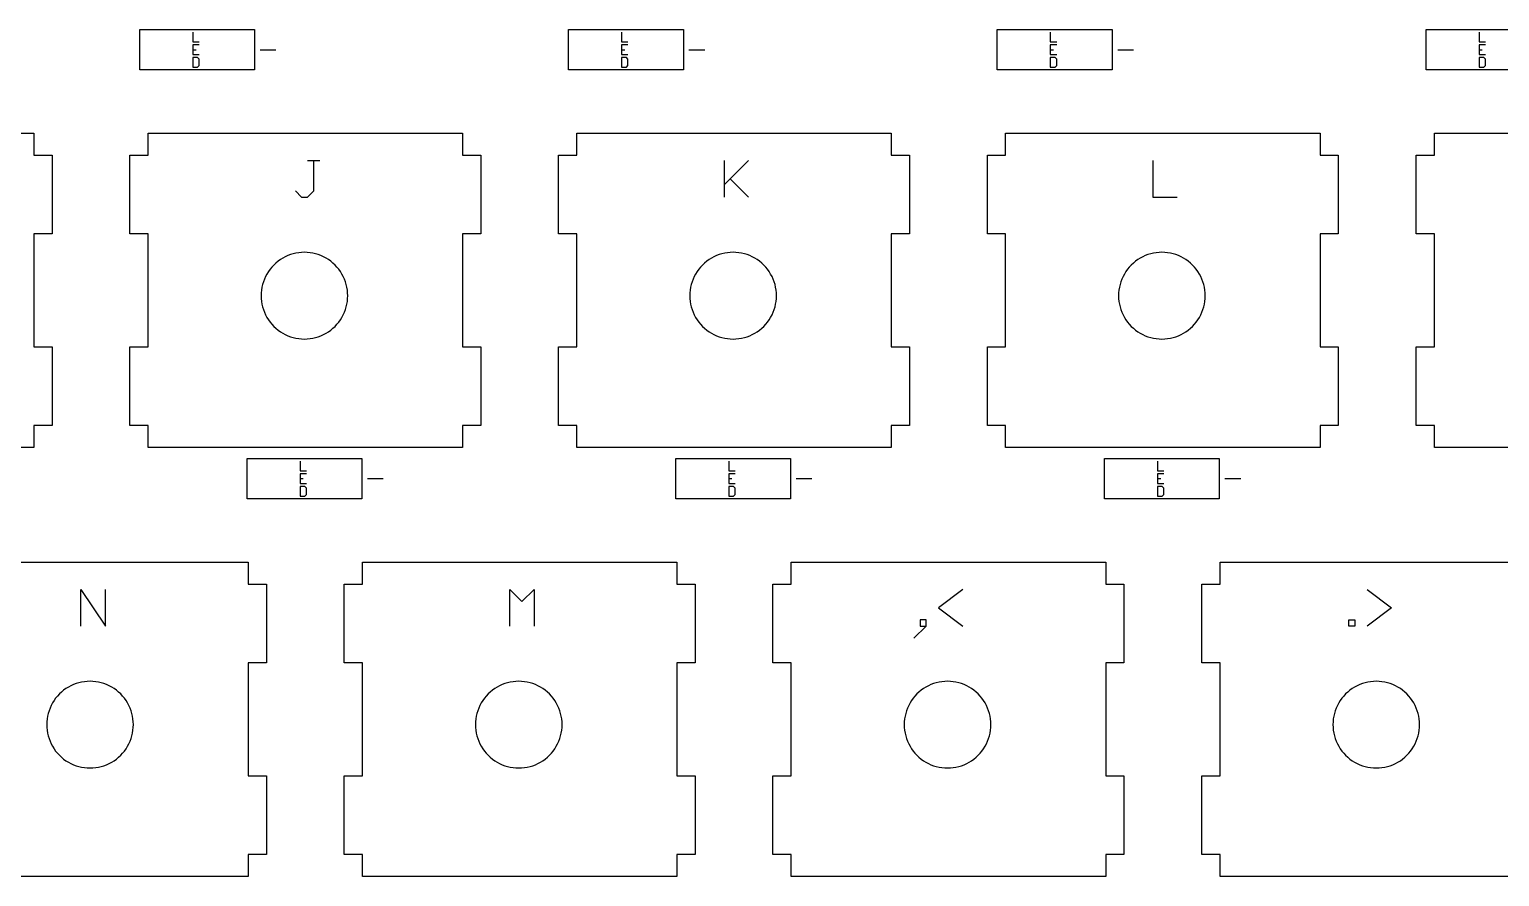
# Model space of a CAD drawing. Extents: x -174 to 183, y -92 to 46.
# Drawn here: x -24.6 to 40.7, y -62.8 to -25.2 of the extents above; entities that cross this region are included whole.
import ezdxf

# ---------------------------------------------------------------- set-up
doc = ezdxf.new("R2010")
doc.units = 0
doc.layers.get('0').update_dxf_attribs({"linetype": 'CONTINUOUS'})

msp = doc.modelspace()

# ---------------------------------------------------------------- linework, layer by layer
for p, q in [((-19.688, -26.956), (-19.688, -25.156)), ((-19.688, -25.156), (-14.588, -25.156)), ((-17.333, -25.281), (-17.333, -25.706)), ((-14.588, -25.156), (-14.588, -26.956)), ((-0.638, -26.956), (-0.638, -25.156)), ((-0.638, -25.156), (4.462, -25.156)), ((1.717, -25.281), (1.717, -25.706)), ((4.462, -25.156), (4.462, -26.956)), ((18.412, -26.956), (18.412, -25.156)), ((18.412, -25.156), (23.512, -25.156)), ((20.767, -25.281), (20.767, -25.706)), ((23.512, -25.156), (23.512, -26.956)), ((37.462, -26.956), (37.462, -25.156)), ((37.462, -25.156), (42.562, -25.156)), ((39.817, -25.281), (39.817, -25.706)), ((-17.333, -25.706), (-17.049, -25.706)), ((-17.049, -25.844), (-17.333, -25.844)), ((-17.333, -25.844), (-17.333, -26.056)), ((-17.333, -26.056), (-17.191, -26.056)), ((-17.333, -26.056), (-17.333, -26.269)), ((-14.338, -26.056), (-13.638, -26.056)), ((1.717, -25.706), (2.001, -25.706)), ((2.001, -25.844), (1.717, -25.844)), ((1.717, -25.844), (1.717, -26.056)), ((1.717, -26.056), (1.859, -26.056)), ((1.717, -26.056), (1.717, -26.269)), ((4.712, -26.056), (5.412, -26.056)), ((20.767, -25.706), (21.051, -25.706)), ((21.051, -25.844), (20.767, -25.844)), ((20.767, -25.844), (20.767, -26.056)), ((20.767, -26.056), (20.909, -26.056)), ((20.767, -26.056), (20.767, -26.269)), ((23.762, -26.056), (24.462, -26.056)), ((39.817, -25.706), (40.101, -25.706)), ((40.101, -25.844), (39.817, -25.844)), ((39.817, -25.844), (39.817, -26.056)), ((39.817, -26.056), (39.959, -26.056)), ((39.817, -26.056), (39.817, -26.269)), ((-17.333, -26.269), (-17.049, -26.269)), ((-17.333, -26.406), (-17.333, -26.831)), ((-17.12, -26.406), (-17.333, -26.406)), ((-17.049, -26.477), (-17.12, -26.406)), ((-17.12, -26.831), (-17.049, -26.76)), ((-17.049, -26.76), (-17.049, -26.477)), ((1.717, -26.269), (2.001, -26.269)), ((1.717, -26.406), (1.717, -26.831)), ((1.93, -26.406), (1.717, -26.406)), ((2.001, -26.477), (1.93, -26.406)), ((1.93, -26.831), (2.001, -26.76)), ((2.001, -26.76), (2.001, -26.477)), ((20.767, -26.269), (21.051, -26.269)), ((20.767, -26.406), (20.767, -26.831)), ((20.98, -26.406), (20.767, -26.406)), ((21.051, -26.477), (20.98, -26.406)), ((20.98, -26.831), (21.051, -26.76)), ((21.051, -26.76), (21.051, -26.477)), ((39.817, -26.269), (40.101, -26.269)), ((39.817, -26.406), (39.817, -26.831)), ((40.03, -26.406), (39.817, -26.406)), ((40.101, -26.477), (40.03, -26.406)), ((40.03, -26.831), (40.101, -26.76)), ((40.101, -26.76), (40.101, -26.477)), ((-14.588, -26.956), (-19.688, -26.956)), ((-17.333, -26.831), (-17.12, -26.831)), ((4.462, -26.956), (-0.638, -26.956)), ((1.717, -26.831), (1.93, -26.831)), ((23.512, -26.956), (18.412, -26.956)), ((20.767, -26.831), (20.98, -26.831)), ((42.562, -26.956), (37.462, -26.956)), ((39.817, -26.831), (40.03, -26.831)), ((-38.369, -29.759), (-24.399, -29.759)), ((-24.399, -29.759), (-24.399, -30.74)), ((-19.319, -30.74), (-19.319, -29.759)), ((-19.319, -29.759), (-5.349, -29.759)), ((-5.349, -29.759), (-5.349, -30.74)), ((-0.269, -29.759), (13.701, -29.759)), ((-0.269, -30.74), (-0.269, -29.759)), ((13.701, -29.759), (13.701, -30.74)), ((18.781, -30.74), (18.781, -29.759)), ((18.781, -29.759), (32.751, -29.759)), ((32.751, -29.759), (32.751, -30.74)), ((37.831, -29.759), (51.801, -29.759)), ((37.831, -30.74), (37.831, -29.759)), ((-24.399, -30.74), (-23.587, -30.74)), ((-23.587, -30.74), (-23.587, -34.24)), ((-20.132, -34.24), (-20.132, -30.74)), ((-20.132, -30.74), (-19.319, -30.74)), ((-12.234, -30.976), (-11.963, -30.976)), ((-11.963, -32.331), (-11.963, -30.976)), ((-11.963, -30.976), (-11.692, -30.976)), ((-5.349, -30.74), (-4.537, -30.74)), ((-4.537, -30.74), (-4.537, -34.24)), ((-1.082, -30.74), (-0.269, -30.74)), ((-1.082, -34.24), (-1.082, -30.74)), ((6.273, -30.976), (6.273, -32.06)), ((6.545, -31.789), (7.358, -30.976)), ((13.701, -30.74), (14.513, -30.74)), ((14.513, -30.74), (14.513, -34.24)), ((17.968, -34.24), (17.968, -30.74)), ((17.968, -30.74), (18.781, -30.74)), ((25.323, -30.976), (25.323, -32.603)), ((32.751, -30.74), (33.563, -30.74)), ((33.563, -30.74), (33.563, -34.24)), ((37.018, -34.24), (37.018, -30.74)), ((37.018, -30.74), (37.831, -30.74)), ((6.273, -32.06), (6.545, -31.789)), ((6.545, -31.789), (7.358, -32.603)), ((-12.777, -32.331), (-12.505, -32.603)), ((-12.505, -32.603), (-12.234, -32.603)), ((-12.234, -32.603), (-11.963, -32.331)), ((6.273, -32.06), (6.273, -32.603)), ((25.323, -32.603), (26.408, -32.603)), ((-24.399, -34.24), (-24.399, -39.249)), ((-23.587, -34.24), (-24.399, -34.24)), ((-19.319, -34.24), (-20.132, -34.24)), ((-19.319, -39.249), (-19.319, -34.24)), ((-4.537, -34.24), (-5.349, -34.24)), ((-5.349, -34.24), (-5.349, -39.249)), ((-0.269, -34.24), (-1.082, -34.24)), ((-0.269, -39.249), (-0.269, -34.24)), ((13.701, -34.24), (13.701, -39.249)), ((14.513, -34.24), (13.701, -34.24)), ((18.781, -34.24), (17.968, -34.24)), ((18.781, -39.249), (18.781, -34.24)), ((32.751, -34.24), (32.751, -39.249)), ((33.563, -34.24), (32.751, -34.24)), ((37.831, -34.24), (37.018, -34.24)), ((37.831, -39.249), (37.831, -34.24)), ((-13.227, -35.255), (-13.338, -35.314)), ((-13.112, -35.203), (-13.227, -35.255)), ((-12.994, -35.159), (-13.112, -35.203)), ((-12.874, -35.122), (-12.994, -35.159)), ((-12.751, -35.093), (-12.874, -35.122)), ((-12.627, -35.073), (-12.751, -35.093)), ((-12.502, -35.061), (-12.627, -35.073)), ((-12.376, -35.056), (-12.502, -35.061)), ((-12.25, -35.061), (-12.376, -35.056)), ((-12.124, -35.073), (-12.25, -35.061)), ((-12, -35.093), (-12.124, -35.073)), ((-11.877, -35.122), (-12, -35.093)), ((-11.757, -35.159), (-11.877, -35.122)), ((-11.639, -35.203), (-11.757, -35.159)), ((-11.524, -35.255), (-11.639, -35.203)), ((-11.413, -35.314), (-11.524, -35.255)), ((5.823, -35.255), (5.712, -35.314)), ((5.938, -35.203), (5.823, -35.255)), ((6.056, -35.159), (5.938, -35.203)), ((6.176, -35.122), (6.056, -35.159)), ((6.299, -35.093), (6.176, -35.122)), ((6.423, -35.073), (6.299, -35.093)), ((6.548, -35.061), (6.423, -35.073)), ((6.674, -35.056), (6.548, -35.061)), ((6.8, -35.061), (6.674, -35.056)), ((6.926, -35.073), (6.8, -35.061)), ((7.05, -35.093), (6.926, -35.073)), ((7.173, -35.122), (7.05, -35.093)), ((7.293, -35.159), (7.173, -35.122)), ((7.411, -35.203), (7.293, -35.159)), ((7.526, -35.255), (7.411, -35.203)), ((7.637, -35.314), (7.526, -35.255)), ((24.873, -35.255), (24.762, -35.314)), ((24.988, -35.203), (24.873, -35.255)), ((25.106, -35.159), (24.988, -35.203)), ((25.226, -35.122), (25.106, -35.159)), ((25.349, -35.093), (25.226, -35.122)), ((25.473, -35.073), (25.349, -35.093)), ((25.598, -35.061), (25.473, -35.073)), ((25.724, -35.056), (25.598, -35.061)), ((25.85, -35.061), (25.724, -35.056)), ((25.976, -35.073), (25.85, -35.061)), ((26.1, -35.093), (25.976, -35.073)), ((26.223, -35.122), (26.1, -35.093)), ((26.343, -35.159), (26.223, -35.122)), ((26.461, -35.203), (26.343, -35.159)), ((26.576, -35.255), (26.461, -35.203)), ((26.687, -35.314), (26.576, -35.255)), ((-13.976, -35.912), (-14.043, -36.019)), ((-13.903, -35.81), (-13.976, -35.912)), ((-13.823, -35.712), (-13.903, -35.81)), ((-13.737, -35.62), (-13.823, -35.712)), ((-13.645, -35.534), (-13.737, -35.62)), ((-13.548, -35.454), (-13.645, -35.534)), ((-13.445, -35.381), (-13.548, -35.454)), ((-13.338, -35.314), (-13.445, -35.381)), ((-11.306, -35.381), (-11.413, -35.314)), ((-11.204, -35.454), (-11.306, -35.381)), ((-11.106, -35.534), (-11.204, -35.454)), ((-11.014, -35.62), (-11.106, -35.534)), ((-10.928, -35.712), (-11.014, -35.62)), ((-10.848, -35.81), (-10.928, -35.712)), ((-10.775, -35.912), (-10.848, -35.81)), ((-10.709, -36.019), (-10.775, -35.912)), ((5.074, -35.912), (5.007, -36.019)), ((5.147, -35.81), (5.074, -35.912)), ((5.227, -35.712), (5.147, -35.81)), ((5.313, -35.62), (5.227, -35.712)), ((5.405, -35.534), (5.313, -35.62)), ((5.502, -35.454), (5.405, -35.534)), ((5.605, -35.381), (5.502, -35.454)), ((5.712, -35.314), (5.605, -35.381)), ((7.744, -35.381), (7.637, -35.314)), ((7.846, -35.454), (7.744, -35.381)), ((7.944, -35.534), (7.846, -35.454)), ((8.036, -35.62), (7.944, -35.534)), ((8.122, -35.712), (8.036, -35.62)), ((8.202, -35.81), (8.122, -35.712)), ((8.275, -35.912), (8.202, -35.81)), ((8.341, -36.019), (8.275, -35.912)), ((24.124, -35.912), (24.057, -36.019)), ((24.197, -35.81), (24.124, -35.912)), ((24.277, -35.712), (24.197, -35.81)), ((24.363, -35.62), (24.277, -35.712)), ((24.455, -35.534), (24.363, -35.62)), ((24.552, -35.454), (24.455, -35.534)), ((24.655, -35.381), (24.552, -35.454)), ((24.762, -35.314), (24.655, -35.381)), ((26.794, -35.381), (26.687, -35.314)), ((26.896, -35.454), (26.794, -35.381)), ((26.994, -35.534), (26.896, -35.454)), ((27.086, -35.62), (26.994, -35.534)), ((27.172, -35.712), (27.086, -35.62)), ((27.252, -35.81), (27.172, -35.712)), ((27.325, -35.912), (27.252, -35.81)), ((27.391, -36.019), (27.325, -35.912)), ((-14.235, -36.483), (-14.264, -36.606)), ((-14.198, -36.363), (-14.235, -36.483)), ((-14.154, -36.245), (-14.198, -36.363)), ((-14.102, -36.13), (-14.154, -36.245)), ((-14.043, -36.019), (-14.102, -36.13)), ((-10.649, -36.13), (-10.709, -36.019)), ((-10.597, -36.245), (-10.649, -36.13)), ((-10.553, -36.363), (-10.597, -36.245)), ((-10.516, -36.483), (-10.553, -36.363)), ((-10.488, -36.606), (-10.516, -36.483)), ((4.815, -36.483), (4.786, -36.606)), ((4.852, -36.363), (4.815, -36.483)), ((4.896, -36.245), (4.852, -36.363)), ((4.948, -36.13), (4.896, -36.245)), ((5.007, -36.019), (4.948, -36.13)), ((8.401, -36.13), (8.341, -36.019)), ((8.453, -36.245), (8.401, -36.13)), ((8.497, -36.363), (8.453, -36.245)), ((8.534, -36.483), (8.497, -36.363)), ((8.562, -36.606), (8.534, -36.483)), ((23.865, -36.483), (23.836, -36.606)), ((23.902, -36.363), (23.865, -36.483)), ((23.946, -36.245), (23.902, -36.363)), ((23.998, -36.13), (23.946, -36.245)), ((24.057, -36.019), (23.998, -36.13)), ((27.451, -36.13), (27.391, -36.019)), ((27.503, -36.245), (27.451, -36.13)), ((27.547, -36.363), (27.503, -36.245)), ((27.584, -36.483), (27.547, -36.363)), ((27.612, -36.606), (27.584, -36.483)), ((-14.297, -36.855), (-14.301, -36.981)), ((-14.301, -36.981), (-14.297, -37.107)), ((-14.284, -36.73), (-14.297, -36.855)), ((-14.297, -37.107), (-14.284, -37.233)), ((-14.264, -36.606), (-14.284, -36.73)), ((-14.284, -37.233), (-14.264, -37.357)), ((-10.467, -36.73), (-10.488, -36.606)), ((-10.488, -37.357), (-10.467, -37.233)), ((-10.455, -36.855), (-10.467, -36.73)), ((-10.467, -37.233), (-10.455, -37.107)), ((-10.451, -36.981), (-10.455, -36.855)), ((-10.455, -37.107), (-10.451, -36.981)), ((4.753, -36.855), (4.749, -36.981)), ((4.749, -36.981), (4.753, -37.107)), ((4.766, -36.73), (4.753, -36.855)), ((4.753, -37.107), (4.766, -37.233)), ((4.786, -36.606), (4.766, -36.73)), ((4.766, -37.233), (4.786, -37.357)), ((8.583, -36.73), (8.562, -36.606)), ((8.562, -37.357), (8.583, -37.233)), ((8.595, -36.855), (8.583, -36.73)), ((8.583, -37.233), (8.595, -37.107)), ((8.599, -36.981), (8.595, -36.855)), ((8.595, -37.107), (8.599, -36.981)), ((23.803, -36.855), (23.799, -36.981)), ((23.799, -36.981), (23.803, -37.107)), ((23.816, -36.73), (23.803, -36.855)), ((23.803, -37.107), (23.816, -37.233)), ((23.836, -36.606), (23.816, -36.73)), ((23.816, -37.233), (23.836, -37.357)), ((27.633, -36.73), (27.612, -36.606)), ((27.612, -37.357), (27.633, -37.233)), ((27.645, -36.855), (27.633, -36.73)), ((27.633, -37.233), (27.645, -37.107)), ((27.649, -36.981), (27.645, -36.855)), ((27.645, -37.107), (27.649, -36.981)), ((-14.264, -37.357), (-14.235, -37.48)), ((-14.235, -37.48), (-14.198, -37.6)), ((-14.198, -37.6), (-14.154, -37.718)), ((-14.154, -37.718), (-14.102, -37.833)), ((-14.102, -37.833), (-14.043, -37.944)), ((-10.709, -37.944), (-10.649, -37.833)), ((-10.649, -37.833), (-10.597, -37.718)), ((-10.597, -37.718), (-10.553, -37.6)), ((-10.553, -37.6), (-10.516, -37.48)), ((-10.516, -37.48), (-10.488, -37.357)), ((4.786, -37.357), (4.815, -37.48)), ((4.815, -37.48), (4.852, -37.6)), ((4.852, -37.6), (4.896, -37.718)), ((4.896, -37.718), (4.948, -37.833)), ((4.948, -37.833), (5.007, -37.944)), ((8.341, -37.944), (8.401, -37.833)), ((8.401, -37.833), (8.453, -37.718)), ((8.453, -37.718), (8.497, -37.6)), ((8.497, -37.6), (8.534, -37.48)), ((8.534, -37.48), (8.562, -37.357)), ((23.836, -37.357), (23.865, -37.48)), ((23.865, -37.48), (23.902, -37.6)), ((23.902, -37.6), (23.946, -37.718)), ((23.946, -37.718), (23.998, -37.833)), ((23.998, -37.833), (24.057, -37.944)), ((27.391, -37.944), (27.451, -37.833)), ((27.451, -37.833), (27.503, -37.718)), ((27.503, -37.718), (27.547, -37.6)), ((27.547, -37.6), (27.584, -37.48)), ((27.584, -37.48), (27.612, -37.357)), ((-14.043, -37.944), (-13.976, -38.051)), ((-13.976, -38.051), (-13.903, -38.153)), ((-13.903, -38.153), (-13.823, -38.251)), ((-13.823, -38.251), (-13.737, -38.343)), ((-13.737, -38.343), (-13.645, -38.429)), ((-13.645, -38.429), (-13.548, -38.509)), ((-13.548, -38.509), (-13.445, -38.582)), ((-11.306, -38.582), (-11.204, -38.509)), ((-11.204, -38.509), (-11.106, -38.429)), ((-11.106, -38.429), (-11.014, -38.343)), ((-11.014, -38.343), (-10.928, -38.251)), ((-10.928, -38.251), (-10.848, -38.153)), ((-10.848, -38.153), (-10.775, -38.051)), ((-10.775, -38.051), (-10.709, -37.944)), ((5.007, -37.944), (5.074, -38.051)), ((5.074, -38.051), (5.147, -38.153)), ((5.147, -38.153), (5.227, -38.251)), ((5.227, -38.251), (5.313, -38.343)), ((5.313, -38.343), (5.405, -38.429)), ((5.405, -38.429), (5.502, -38.509)), ((5.502, -38.509), (5.605, -38.582)), ((7.744, -38.582), (7.846, -38.509)), ((7.846, -38.509), (7.944, -38.429)), ((7.944, -38.429), (8.036, -38.343)), ((8.036, -38.343), (8.122, -38.251)), ((8.122, -38.251), (8.202, -38.153)), ((8.202, -38.153), (8.275, -38.051)), ((8.275, -38.051), (8.341, -37.944)), ((24.057, -37.944), (24.124, -38.051)), ((24.124, -38.051), (24.197, -38.153)), ((24.197, -38.153), (24.277, -38.251)), ((24.277, -38.251), (24.363, -38.343)), ((24.363, -38.343), (24.455, -38.429)), ((24.455, -38.429), (24.552, -38.509)), ((24.552, -38.509), (24.655, -38.582)), ((26.794, -38.582), (26.896, -38.509)), ((26.896, -38.509), (26.994, -38.429)), ((26.994, -38.429), (27.086, -38.343)), ((27.086, -38.343), (27.172, -38.251)), ((27.172, -38.251), (27.252, -38.153)), ((27.252, -38.153), (27.325, -38.051)), ((27.325, -38.051), (27.391, -37.944)), ((-13.445, -38.582), (-13.338, -38.648)), ((-13.338, -38.648), (-13.227, -38.708)), ((-13.227, -38.708), (-13.112, -38.76)), ((-13.112, -38.76), (-12.994, -38.804)), ((-12.994, -38.804), (-12.874, -38.841)), ((-12.874, -38.841), (-12.751, -38.869)), ((-12.751, -38.869), (-12.627, -38.89)), ((-12.627, -38.89), (-12.502, -38.902)), ((-12.502, -38.902), (-12.376, -38.906)), ((-12.376, -38.906), (-12.25, -38.902)), ((-12.25, -38.902), (-12.124, -38.89)), ((-12.124, -38.89), (-12, -38.869)), ((-12, -38.869), (-11.877, -38.841)), ((-11.877, -38.841), (-11.757, -38.804)), ((-11.757, -38.804), (-11.639, -38.76)), ((-11.639, -38.76), (-11.524, -38.708)), ((-11.524, -38.708), (-11.413, -38.648)), ((-11.413, -38.648), (-11.306, -38.582)), ((5.605, -38.582), (5.712, -38.648)), ((5.712, -38.648), (5.823, -38.708)), ((5.823, -38.708), (5.938, -38.76)), ((5.938, -38.76), (6.056, -38.804)), ((6.056, -38.804), (6.176, -38.841)), ((6.176, -38.841), (6.299, -38.869)), ((6.299, -38.869), (6.423, -38.89)), ((6.423, -38.89), (6.548, -38.902)), ((6.548, -38.902), (6.674, -38.906)), ((6.674, -38.906), (6.8, -38.902)), ((6.8, -38.902), (6.926, -38.89)), ((6.926, -38.89), (7.05, -38.869)), ((7.05, -38.869), (7.173, -38.841)), ((7.173, -38.841), (7.293, -38.804)), ((7.293, -38.804), (7.411, -38.76)), ((7.411, -38.76), (7.526, -38.708)), ((7.526, -38.708), (7.637, -38.648)), ((7.637, -38.648), (7.744, -38.582)), ((24.655, -38.582), (24.762, -38.648)), ((24.762, -38.648), (24.873, -38.708)), ((24.873, -38.708), (24.988, -38.76)), ((24.988, -38.76), (25.106, -38.804)), ((25.106, -38.804), (25.226, -38.841)), ((25.226, -38.841), (25.349, -38.869)), ((25.349, -38.869), (25.473, -38.89)), ((25.473, -38.89), (25.598, -38.902)), ((25.598, -38.902), (25.724, -38.906)), ((25.724, -38.906), (25.85, -38.902)), ((25.85, -38.902), (25.976, -38.89)), ((25.976, -38.89), (26.1, -38.869)), ((26.1, -38.869), (26.223, -38.841)), ((26.223, -38.841), (26.343, -38.804)), ((26.343, -38.804), (26.461, -38.76)), ((26.461, -38.76), (26.576, -38.708)), ((26.576, -38.708), (26.687, -38.648)), ((26.687, -38.648), (26.794, -38.582)), ((-24.399, -39.249), (-23.587, -39.249)), ((-23.587, -39.249), (-23.587, -42.749)), ((-20.132, -39.249), (-19.319, -39.249)), ((-20.132, -42.749), (-20.132, -39.249)), ((-5.349, -39.249), (-4.537, -39.249)), ((-4.537, -39.249), (-4.537, -42.749)), ((-1.082, -39.249), (-0.269, -39.249)), ((-1.082, -42.749), (-1.082, -39.249)), ((13.701, -39.249), (14.513, -39.249)), ((14.513, -39.249), (14.513, -42.749)), ((17.968, -42.749), (17.968, -39.249)), ((17.968, -39.249), (18.781, -39.249)), ((32.751, -39.249), (33.563, -39.249)), ((33.563, -39.249), (33.563, -42.749)), ((37.018, -39.249), (37.831, -39.249)), ((37.018, -42.749), (37.018, -39.249)), ((-24.399, -42.749), (-24.399, -43.729)), ((-23.587, -42.749), (-24.399, -42.749)), ((-19.319, -42.749), (-20.132, -42.749)), ((-19.319, -43.729), (-19.319, -42.749)), ((-5.349, -42.749), (-5.349, -43.729)), ((-4.537, -42.749), (-5.349, -42.749)), ((-0.269, -42.749), (-1.082, -42.749)), ((-0.269, -43.729), (-0.269, -42.749)), ((13.701, -42.749), (13.701, -43.729)), ((14.513, -42.749), (13.701, -42.749)), ((18.781, -42.749), (17.968, -42.749)), ((18.781, -43.729), (18.781, -42.749)), ((33.563, -42.749), (32.751, -42.749)), ((32.751, -42.749), (32.751, -43.729)), ((37.831, -42.749), (37.018, -42.749)), ((37.831, -43.729), (37.831, -42.749)), ((-24.399, -43.729), (-38.369, -43.729)), ((-5.349, -43.729), (-19.319, -43.729)), ((13.701, -43.729), (-0.269, -43.729)), ((32.751, -43.729), (18.781, -43.729)), ((51.801, -43.729), (37.831, -43.729)), ((-14.926, -46.006), (-14.926, -44.206)), ((-14.926, -44.206), (-9.826, -44.206)), ((-12.57, -44.331), (-12.57, -44.756)), ((-9.826, -44.206), (-9.826, -46.006)), ((4.124, -46.006), (4.124, -44.206)), ((4.124, -44.206), (9.224, -44.206)), ((6.48, -44.331), (6.48, -44.756)), ((9.224, -44.206), (9.224, -46.006)), ((23.174, -46.006), (23.174, -44.206)), ((23.174, -44.206), (28.274, -44.206)), ((25.53, -44.331), (25.53, -44.756)), ((28.274, -44.206), (28.274, -46.006)), ((-12.57, -44.756), (-12.287, -44.756)), ((-12.287, -44.894), (-12.57, -44.894)), ((-12.57, -44.894), (-12.57, -45.106)), ((6.48, -44.756), (6.763, -44.756)), ((6.763, -44.894), (6.48, -44.894)), ((6.48, -44.894), (6.48, -45.106)), ((25.53, -44.756), (25.813, -44.756)), ((25.813, -44.894), (25.53, -44.894)), ((25.53, -44.894), (25.53, -45.106)), ((-12.57, -45.106), (-12.428, -45.106)), ((-12.57, -45.106), (-12.57, -45.319)), ((-12.57, -45.319), (-12.287, -45.319)), ((-12.57, -45.456), (-12.57, -45.881)), ((-12.358, -45.456), (-12.57, -45.456)), ((-12.287, -45.527), (-12.358, -45.456)), ((-12.287, -45.81), (-12.287, -45.527)), ((-9.576, -45.106), (-8.876, -45.106)), ((6.48, -45.106), (6.622, -45.106)), ((6.48, -45.106), (6.48, -45.319)), ((6.48, -45.319), (6.763, -45.319)), ((6.48, -45.456), (6.48, -45.881)), ((6.692, -45.456), (6.48, -45.456)), ((6.763, -45.527), (6.692, -45.456)), ((6.763, -45.81), (6.763, -45.527)), ((9.474, -45.106), (10.174, -45.106)), ((25.53, -45.106), (25.672, -45.106)), ((25.53, -45.106), (25.53, -45.319)), ((25.53, -45.319), (25.813, -45.319)), ((25.53, -45.456), (25.53, -45.881)), ((25.742, -45.456), (25.53, -45.456)), ((25.813, -45.527), (25.742, -45.456)), ((25.813, -45.81), (25.813, -45.527)), ((28.524, -45.106), (29.224, -45.106)), ((-9.826, -46.006), (-14.926, -46.006)), ((-12.57, -45.881), (-12.358, -45.881)), ((-12.358, -45.881), (-12.287, -45.81)), ((9.224, -46.006), (4.124, -46.006)), ((6.48, -45.881), (6.692, -45.881)), ((6.692, -45.881), (6.763, -45.81)), ((28.274, -46.006), (23.174, -46.006)), ((25.53, -45.881), (25.742, -45.881)), ((25.742, -45.881), (25.813, -45.81)), ((-28.844, -48.809), (-14.874, -48.809)), ((-14.874, -48.809), (-14.874, -49.79)), ((-9.794, -48.809), (4.176, -48.809)), ((-9.794, -49.79), (-9.794, -48.809)), ((4.176, -48.809), (4.176, -49.79)), ((9.256, -48.809), (23.226, -48.809)), ((9.256, -49.79), (9.256, -48.809)), ((23.226, -48.809), (23.226, -49.79)), ((28.306, -49.79), (28.306, -48.809)), ((28.306, -48.809), (42.276, -48.809)), ((-22.302, -51.653), (-22.302, -50.026)), ((-22.302, -50.026), (-21.217, -51.653)), ((-21.217, -51.653), (-21.217, -50.026)), ((-14.874, -49.79), (-14.062, -49.79)), ((-14.062, -49.79), (-14.062, -53.29)), ((-10.607, -53.29), (-10.607, -49.79)), ((-10.607, -49.79), (-9.794, -49.79)), ((-3.252, -51.653), (-3.252, -50.026)), ((-3.252, -50.026), (-2.709, -50.568)), ((-2.709, -50.568), (-2.167, -50.026)), ((-2.167, -50.026), (-2.167, -51.653)), ((4.176, -49.79), (4.988, -49.79)), ((4.988, -49.79), (4.988, -53.29)), ((8.443, -49.79), (9.256, -49.79)), ((8.443, -53.29), (8.443, -49.79)), ((16.883, -50.026), (15.798, -50.839)), ((23.226, -49.79), (24.038, -49.79)), ((24.038, -49.79), (24.038, -53.29)), ((27.493, -49.79), (28.306, -49.79)), ((27.493, -53.29), (27.493, -49.79)), ((34.848, -50.026), (35.933, -50.839)), ((15.798, -50.839), (16.883, -51.653)), ((35.933, -50.839), (34.848, -51.653)), ((15.249, -51.381), (14.978, -51.381)), ((14.978, -51.381), (14.978, -51.653)), ((15.249, -51.653), (15.249, -51.381)), ((34.03, -51.653), (34.03, -51.381)), ((34.03, -51.381), (34.301, -51.381)), ((34.301, -51.381), (34.301, -51.653)), ((14.707, -52.195), (15.249, -51.653)), ((14.978, -51.653), (15.249, -51.653)), ((34.301, -51.653), (34.03, -51.653)), ((-14.874, -53.29), (-14.874, -58.299)), ((-14.062, -53.29), (-14.874, -53.29)), ((-9.794, -53.29), (-10.607, -53.29)), ((-9.794, -58.299), (-9.794, -53.29)), ((4.988, -53.29), (4.176, -53.29)), ((4.176, -53.29), (4.176, -58.299)), ((9.256, -53.29), (8.443, -53.29)), ((9.256, -58.299), (9.256, -53.29)), ((23.226, -53.29), (23.226, -58.299)), ((24.038, -53.29), (23.226, -53.29)), ((28.306, -53.29), (27.493, -53.29)), ((28.306, -58.299), (28.306, -53.29)), ((-22.519, -54.209), (-22.637, -54.253)), ((-22.399, -54.172), (-22.519, -54.209)), ((-22.276, -54.143), (-22.399, -54.172)), ((-22.152, -54.123), (-22.276, -54.143)), ((-22.027, -54.111), (-22.152, -54.123)), ((-21.901, -54.106), (-22.027, -54.111)), ((-21.775, -54.111), (-21.901, -54.106)), ((-21.649, -54.123), (-21.775, -54.111)), ((-21.525, -54.143), (-21.649, -54.123)), ((-21.402, -54.172), (-21.525, -54.143)), ((-21.282, -54.209), (-21.402, -54.172)), ((-21.164, -54.253), (-21.282, -54.209)), ((-3.469, -54.209), (-3.587, -54.253)), ((-3.349, -54.172), (-3.469, -54.209)), ((-3.226, -54.143), (-3.349, -54.172)), ((-3.102, -54.123), (-3.226, -54.143)), ((-2.977, -54.111), (-3.102, -54.123)), ((-2.851, -54.106), (-2.977, -54.111)), ((-2.725, -54.111), (-2.851, -54.106)), ((-2.599, -54.123), (-2.725, -54.111)), ((-2.475, -54.143), (-2.599, -54.123)), ((-2.352, -54.172), (-2.475, -54.143)), ((-2.232, -54.209), (-2.352, -54.172)), ((-2.114, -54.253), (-2.232, -54.209)), ((15.581, -54.209), (15.463, -54.253)), ((15.701, -54.172), (15.581, -54.209)), ((15.824, -54.143), (15.701, -54.172)), ((15.948, -54.123), (15.824, -54.143)), ((16.073, -54.111), (15.948, -54.123)), ((16.199, -54.106), (16.073, -54.111)), ((16.325, -54.111), (16.199, -54.106)), ((16.451, -54.123), (16.325, -54.111)), ((16.575, -54.143), (16.451, -54.123)), ((16.698, -54.172), (16.575, -54.143)), ((16.818, -54.209), (16.698, -54.172)), ((16.936, -54.253), (16.818, -54.209)), ((34.631, -54.209), (34.513, -54.253)), ((34.751, -54.172), (34.631, -54.209)), ((34.874, -54.143), (34.751, -54.172)), ((34.998, -54.123), (34.874, -54.143)), ((35.123, -54.111), (34.998, -54.123)), ((35.249, -54.106), (35.123, -54.111)), ((35.375, -54.111), (35.249, -54.106)), ((35.501, -54.123), (35.375, -54.111)), ((35.625, -54.143), (35.501, -54.123)), ((35.748, -54.172), (35.625, -54.143)), ((35.868, -54.209), (35.748, -54.172)), ((35.986, -54.253), (35.868, -54.209)), ((-23.428, -54.86), (-23.501, -54.962)), ((-23.348, -54.762), (-23.428, -54.86)), ((-23.262, -54.67), (-23.348, -54.762)), ((-23.17, -54.584), (-23.262, -54.67)), ((-23.073, -54.504), (-23.17, -54.584)), ((-22.97, -54.431), (-23.073, -54.504)), ((-22.863, -54.364), (-22.97, -54.431)), ((-22.752, -54.305), (-22.863, -54.364)), ((-22.637, -54.253), (-22.752, -54.305)), ((-21.049, -54.305), (-21.164, -54.253)), ((-20.938, -54.364), (-21.049, -54.305)), ((-20.831, -54.431), (-20.938, -54.364)), ((-20.729, -54.504), (-20.831, -54.431)), ((-20.631, -54.584), (-20.729, -54.504)), ((-20.539, -54.67), (-20.631, -54.584)), ((-20.453, -54.762), (-20.539, -54.67)), ((-20.373, -54.86), (-20.453, -54.762)), ((-20.3, -54.962), (-20.373, -54.86)), ((-4.378, -54.86), (-4.451, -54.962)), ((-4.298, -54.762), (-4.378, -54.86)), ((-4.212, -54.67), (-4.298, -54.762)), ((-4.12, -54.584), (-4.212, -54.67)), ((-4.023, -54.504), (-4.12, -54.584)), ((-3.92, -54.431), (-4.023, -54.504)), ((-3.813, -54.364), (-3.92, -54.431)), ((-3.702, -54.305), (-3.813, -54.364)), ((-3.587, -54.253), (-3.702, -54.305)), ((-1.999, -54.305), (-2.114, -54.253)), ((-1.888, -54.364), (-1.999, -54.305)), ((-1.781, -54.431), (-1.888, -54.364)), ((-1.679, -54.504), (-1.781, -54.431)), ((-1.581, -54.584), (-1.679, -54.504)), ((-1.489, -54.67), (-1.581, -54.584)), ((-1.403, -54.762), (-1.489, -54.67)), ((-1.323, -54.86), (-1.403, -54.762)), ((-1.25, -54.962), (-1.323, -54.86)), ((14.672, -54.86), (14.599, -54.962)), ((14.752, -54.762), (14.672, -54.86)), ((14.838, -54.67), (14.752, -54.762)), ((14.93, -54.584), (14.838, -54.67)), ((15.027, -54.504), (14.93, -54.584)), ((15.13, -54.431), (15.027, -54.504)), ((15.237, -54.364), (15.13, -54.431)), ((15.348, -54.305), (15.237, -54.364)), ((15.463, -54.253), (15.348, -54.305)), ((17.051, -54.305), (16.936, -54.253)), ((17.162, -54.364), (17.051, -54.305)), ((17.269, -54.431), (17.162, -54.364)), ((17.371, -54.504), (17.269, -54.431)), ((17.469, -54.584), (17.371, -54.504)), ((17.561, -54.67), (17.469, -54.584)), ((17.647, -54.762), (17.561, -54.67)), ((17.727, -54.86), (17.647, -54.762)), ((17.8, -54.962), (17.727, -54.86)), ((33.722, -54.86), (33.649, -54.962)), ((33.802, -54.762), (33.722, -54.86)), ((33.888, -54.67), (33.802, -54.762)), ((33.98, -54.584), (33.888, -54.67)), ((34.077, -54.504), (33.98, -54.584)), ((34.18, -54.431), (34.077, -54.504)), ((34.287, -54.364), (34.18, -54.431)), ((34.398, -54.305), (34.287, -54.364)), ((34.513, -54.253), (34.398, -54.305)), ((36.101, -54.305), (35.986, -54.253)), ((36.212, -54.364), (36.101, -54.305)), ((36.319, -54.431), (36.212, -54.364)), ((36.421, -54.504), (36.319, -54.431)), ((36.519, -54.584), (36.421, -54.504)), ((36.611, -54.67), (36.519, -54.584)), ((36.697, -54.762), (36.611, -54.67)), ((36.777, -54.86), (36.697, -54.762)), ((36.85, -54.962), (36.777, -54.86)), ((-23.723, -55.413), (-23.76, -55.533)), ((-23.679, -55.295), (-23.723, -55.413)), ((-23.627, -55.18), (-23.679, -55.295)), ((-23.568, -55.069), (-23.627, -55.18)), ((-23.501, -54.962), (-23.568, -55.069)), ((-20.234, -55.069), (-20.3, -54.962)), ((-20.174, -55.18), (-20.234, -55.069)), ((-20.122, -55.295), (-20.174, -55.18)), ((-20.078, -55.413), (-20.122, -55.295)), ((-20.041, -55.533), (-20.078, -55.413)), ((-4.673, -55.413), (-4.71, -55.533)), ((-4.629, -55.295), (-4.673, -55.413)), ((-4.577, -55.18), (-4.629, -55.295)), ((-4.518, -55.069), (-4.577, -55.18)), ((-4.451, -54.962), (-4.518, -55.069)), ((-1.184, -55.069), (-1.25, -54.962)), ((-1.124, -55.18), (-1.184, -55.069)), ((-1.072, -55.295), (-1.124, -55.18)), ((-1.028, -55.413), (-1.072, -55.295)), ((-0.991, -55.533), (-1.028, -55.413)), ((14.377, -55.413), (14.34, -55.533)), ((14.421, -55.295), (14.377, -55.413)), ((14.473, -55.18), (14.421, -55.295)), ((14.532, -55.069), (14.473, -55.18)), ((14.599, -54.962), (14.532, -55.069)), ((17.866, -55.069), (17.8, -54.962)), ((17.926, -55.18), (17.866, -55.069)), ((17.978, -55.295), (17.926, -55.18)), ((18.022, -55.413), (17.978, -55.295)), ((18.059, -55.533), (18.022, -55.413)), ((33.427, -55.413), (33.39, -55.533)), ((33.471, -55.295), (33.427, -55.413)), ((33.523, -55.18), (33.471, -55.295)), ((33.582, -55.069), (33.523, -55.18)), ((33.649, -54.962), (33.582, -55.069)), ((36.916, -55.069), (36.85, -54.962)), ((36.976, -55.18), (36.916, -55.069)), ((37.028, -55.295), (36.976, -55.18)), ((37.072, -55.413), (37.028, -55.295)), ((37.109, -55.533), (37.072, -55.413)), ((-23.822, -55.905), (-23.826, -56.031)), ((-23.826, -56.031), (-23.822, -56.157)), ((-23.809, -55.78), (-23.822, -55.905)), ((-23.822, -56.157), (-23.809, -56.283)), ((-23.789, -55.656), (-23.809, -55.78)), ((-23.76, -55.533), (-23.789, -55.656)), ((-20.013, -55.656), (-20.041, -55.533)), ((-19.992, -55.78), (-20.013, -55.656)), ((-19.98, -55.905), (-19.992, -55.78)), ((-19.992, -56.283), (-19.98, -56.157)), ((-19.976, -56.031), (-19.98, -55.905)), ((-19.98, -56.157), (-19.976, -56.031)), ((-4.772, -55.905), (-4.776, -56.031)), ((-4.776, -56.031), (-4.772, -56.157)), ((-4.759, -55.78), (-4.772, -55.905)), ((-4.772, -56.157), (-4.759, -56.283)), ((-4.739, -55.656), (-4.759, -55.78)), ((-4.71, -55.533), (-4.739, -55.656)), ((-0.963, -55.656), (-0.991, -55.533)), ((-0.942, -55.78), (-0.963, -55.656)), ((-0.93, -55.905), (-0.942, -55.78)), ((-0.942, -56.283), (-0.93, -56.157)), ((-0.926, -56.031), (-0.93, -55.905)), ((-0.93, -56.157), (-0.926, -56.031)), ((14.278, -55.905), (14.274, -56.031)), ((14.274, -56.031), (14.278, -56.157)), ((14.291, -55.78), (14.278, -55.905)), ((14.278, -56.157), (14.291, -56.283)), ((14.311, -55.656), (14.291, -55.78)), ((14.34, -55.533), (14.311, -55.656)), ((18.087, -55.656), (18.059, -55.533)), ((18.108, -55.78), (18.087, -55.656)), ((18.12, -55.905), (18.108, -55.78)), ((18.108, -56.283), (18.12, -56.157)), ((18.124, -56.031), (18.12, -55.905)), ((18.12, -56.157), (18.124, -56.031)), ((33.328, -55.905), (33.324, -56.031)), ((33.324, -56.031), (33.328, -56.157)), ((33.341, -55.78), (33.328, -55.905)), ((33.328, -56.157), (33.341, -56.283)), ((33.361, -55.656), (33.341, -55.78)), ((33.39, -55.533), (33.361, -55.656)), ((37.137, -55.656), (37.109, -55.533)), ((37.158, -55.78), (37.137, -55.656)), ((37.17, -55.905), (37.158, -55.78)), ((37.158, -56.283), (37.17, -56.157)), ((37.174, -56.031), (37.17, -55.905)), ((37.17, -56.157), (37.174, -56.031)), ((-23.809, -56.283), (-23.789, -56.407)), ((-23.789, -56.407), (-23.76, -56.53)), ((-23.76, -56.53), (-23.723, -56.65)), ((-23.723, -56.65), (-23.679, -56.768)), ((-23.679, -56.768), (-23.627, -56.883)), ((-20.174, -56.883), (-20.122, -56.768)), ((-20.122, -56.768), (-20.078, -56.65)), ((-20.078, -56.65), (-20.041, -56.53)), ((-20.041, -56.53), (-20.013, -56.407)), ((-20.013, -56.407), (-19.992, -56.283)), ((-4.759, -56.283), (-4.739, -56.407)), ((-4.739, -56.407), (-4.71, -56.53)), ((-4.71, -56.53), (-4.673, -56.65)), ((-4.673, -56.65), (-4.629, -56.768)), ((-4.629, -56.768), (-4.577, -56.883)), ((-1.124, -56.883), (-1.072, -56.768)), ((-1.072, -56.768), (-1.028, -56.65)), ((-1.028, -56.65), (-0.991, -56.53)), ((-0.991, -56.53), (-0.963, -56.407)), ((-0.963, -56.407), (-0.942, -56.283)), ((14.291, -56.283), (14.311, -56.407)), ((14.311, -56.407), (14.34, -56.53)), ((14.34, -56.53), (14.377, -56.65)), ((14.377, -56.65), (14.421, -56.768)), ((14.421, -56.768), (14.473, -56.883)), ((17.926, -56.883), (17.978, -56.768)), ((17.978, -56.768), (18.022, -56.65)), ((18.022, -56.65), (18.059, -56.53)), ((18.059, -56.53), (18.087, -56.407)), ((18.087, -56.407), (18.108, -56.283)), ((33.341, -56.283), (33.361, -56.407)), ((33.361, -56.407), (33.39, -56.53)), ((33.39, -56.53), (33.427, -56.65)), ((33.427, -56.65), (33.471, -56.768)), ((33.471, -56.768), (33.523, -56.883)), ((36.976, -56.883), (37.028, -56.768)), ((37.028, -56.768), (37.072, -56.65)), ((37.072, -56.65), (37.109, -56.53)), ((37.109, -56.53), (37.137, -56.407)), ((37.137, -56.407), (37.158, -56.283)), ((-23.627, -56.883), (-23.568, -56.994)), ((-23.568, -56.994), (-23.501, -57.101)), ((-23.501, -57.101), (-23.428, -57.203)), ((-23.428, -57.203), (-23.348, -57.301)), ((-23.348, -57.301), (-23.262, -57.393)), ((-23.262, -57.393), (-23.17, -57.479)), ((-23.17, -57.479), (-23.073, -57.559)), ((-20.729, -57.559), (-20.631, -57.479)), ((-20.631, -57.479), (-20.539, -57.393)), ((-20.539, -57.393), (-20.453, -57.301)), ((-20.453, -57.301), (-20.373, -57.203)), ((-20.373, -57.203), (-20.3, -57.101)), ((-20.3, -57.101), (-20.234, -56.994)), ((-20.234, -56.994), (-20.174, -56.883)), ((-4.577, -56.883), (-4.518, -56.994)), ((-4.518, -56.994), (-4.451, -57.101)), ((-4.451, -57.101), (-4.378, -57.203)), ((-4.378, -57.203), (-4.298, -57.301)), ((-4.298, -57.301), (-4.212, -57.393)), ((-4.212, -57.393), (-4.12, -57.479)), ((-4.12, -57.479), (-4.023, -57.559)), ((-1.679, -57.559), (-1.581, -57.479)), ((-1.581, -57.479), (-1.489, -57.393)), ((-1.489, -57.393), (-1.403, -57.301)), ((-1.403, -57.301), (-1.323, -57.203)), ((-1.323, -57.203), (-1.25, -57.101)), ((-1.25, -57.101), (-1.184, -56.994)), ((-1.184, -56.994), (-1.124, -56.883)), ((14.473, -56.883), (14.532, -56.994)), ((14.532, -56.994), (14.599, -57.101)), ((14.599, -57.101), (14.672, -57.203)), ((14.672, -57.203), (14.752, -57.301)), ((14.752, -57.301), (14.838, -57.393)), ((14.838, -57.393), (14.93, -57.479)), ((14.93, -57.479), (15.027, -57.559)), ((17.371, -57.559), (17.469, -57.479)), ((17.469, -57.479), (17.561, -57.393)), ((17.561, -57.393), (17.647, -57.301)), ((17.647, -57.301), (17.727, -57.203)), ((17.727, -57.203), (17.8, -57.101)), ((17.8, -57.101), (17.866, -56.994)), ((17.866, -56.994), (17.926, -56.883)), ((33.523, -56.883), (33.582, -56.994)), ((33.582, -56.994), (33.649, -57.101)), ((33.649, -57.101), (33.722, -57.203)), ((33.722, -57.203), (33.802, -57.301)), ((33.802, -57.301), (33.888, -57.393)), ((33.888, -57.393), (33.98, -57.479)), ((33.98, -57.479), (34.077, -57.559)), ((36.421, -57.559), (36.519, -57.479)), ((36.519, -57.479), (36.611, -57.393)), ((36.611, -57.393), (36.697, -57.301)), ((36.697, -57.301), (36.777, -57.203)), ((36.777, -57.203), (36.85, -57.101)), ((36.85, -57.101), (36.916, -56.994)), ((36.916, -56.994), (36.976, -56.883)), ((-23.073, -57.559), (-22.97, -57.632)), ((-22.97, -57.632), (-22.863, -57.698)), ((-22.863, -57.698), (-22.752, -57.758)), ((-22.752, -57.758), (-22.637, -57.81)), ((-22.637, -57.81), (-22.519, -57.854)), ((-22.519, -57.854), (-22.399, -57.891)), ((-22.399, -57.891), (-22.276, -57.919)), ((-22.276, -57.919), (-22.152, -57.94)), ((-22.152, -57.94), (-22.027, -57.952)), ((-22.027, -57.952), (-21.901, -57.956)), ((-21.901, -57.956), (-21.775, -57.952)), ((-21.775, -57.952), (-21.649, -57.94)), ((-21.649, -57.94), (-21.525, -57.919)), ((-21.525, -57.919), (-21.402, -57.891)), ((-21.402, -57.891), (-21.282, -57.854)), ((-21.282, -57.854), (-21.164, -57.81)), ((-21.164, -57.81), (-21.049, -57.758)), ((-21.049, -57.758), (-20.938, -57.698)), ((-20.938, -57.698), (-20.831, -57.632)), ((-20.831, -57.632), (-20.729, -57.559)), ((-4.023, -57.559), (-3.92, -57.632)), ((-3.92, -57.632), (-3.813, -57.698)), ((-3.813, -57.698), (-3.702, -57.758)), ((-3.702, -57.758), (-3.587, -57.81)), ((-3.587, -57.81), (-3.469, -57.854)), ((-3.469, -57.854), (-3.349, -57.891)), ((-3.349, -57.891), (-3.226, -57.919)), ((-3.226, -57.919), (-3.102, -57.94)), ((-3.102, -57.94), (-2.977, -57.952)), ((-2.977, -57.952), (-2.851, -57.956)), ((-2.851, -57.956), (-2.725, -57.952)), ((-2.725, -57.952), (-2.599, -57.94)), ((-2.599, -57.94), (-2.475, -57.919)), ((-2.475, -57.919), (-2.352, -57.891)), ((-2.352, -57.891), (-2.232, -57.854)), ((-2.232, -57.854), (-2.114, -57.81)), ((-2.114, -57.81), (-1.999, -57.758)), ((-1.999, -57.758), (-1.888, -57.698)), ((-1.888, -57.698), (-1.781, -57.632)), ((-1.781, -57.632), (-1.679, -57.559)), ((15.027, -57.559), (15.13, -57.632)), ((15.13, -57.632), (15.237, -57.698)), ((15.237, -57.698), (15.348, -57.758)), ((15.348, -57.758), (15.463, -57.81)), ((15.463, -57.81), (15.581, -57.854)), ((15.581, -57.854), (15.701, -57.891)), ((15.701, -57.891), (15.824, -57.919)), ((15.824, -57.919), (15.948, -57.94)), ((15.948, -57.94), (16.073, -57.952)), ((16.073, -57.952), (16.199, -57.956)), ((16.199, -57.956), (16.325, -57.952)), ((16.325, -57.952), (16.451, -57.94)), ((16.451, -57.94), (16.575, -57.919)), ((16.575, -57.919), (16.698, -57.891)), ((16.698, -57.891), (16.818, -57.854)), ((16.818, -57.854), (16.936, -57.81)), ((16.936, -57.81), (17.051, -57.758)), ((17.051, -57.758), (17.162, -57.698)), ((17.162, -57.698), (17.269, -57.632)), ((17.269, -57.632), (17.371, -57.559)), ((34.077, -57.559), (34.18, -57.632)), ((34.18, -57.632), (34.287, -57.698)), ((34.287, -57.698), (34.398, -57.758)), ((34.398, -57.758), (34.513, -57.81)), ((34.513, -57.81), (34.631, -57.854)), ((34.631, -57.854), (34.751, -57.891)), ((34.751, -57.891), (34.874, -57.919)), ((34.874, -57.919), (34.998, -57.94)), ((34.998, -57.94), (35.123, -57.952)), ((35.123, -57.952), (35.249, -57.956)), ((35.249, -57.956), (35.375, -57.952)), ((35.375, -57.952), (35.501, -57.94)), ((35.501, -57.94), (35.625, -57.919)), ((35.625, -57.919), (35.748, -57.891)), ((35.748, -57.891), (35.868, -57.854)), ((35.868, -57.854), (35.986, -57.81)), ((35.986, -57.81), (36.101, -57.758)), ((36.101, -57.758), (36.212, -57.698)), ((36.212, -57.698), (36.319, -57.632)), ((36.319, -57.632), (36.421, -57.559)), ((-14.874, -58.299), (-14.062, -58.299)), ((-14.062, -58.299), (-14.062, -61.799)), ((-10.607, -61.799), (-10.607, -58.299)), ((-10.607, -58.299), (-9.794, -58.299)), ((4.176, -58.299), (4.988, -58.299)), ((4.988, -58.299), (4.988, -61.799)), ((8.443, -61.799), (8.443, -58.299)), ((8.443, -58.299), (9.256, -58.299)), ((23.226, -58.299), (24.038, -58.299)), ((24.038, -58.299), (24.038, -61.799)), ((27.493, -61.799), (27.493, -58.299)), ((27.493, -58.299), (28.306, -58.299)), ((-14.062, -61.799), (-14.874, -61.799)), ((-14.874, -61.799), (-14.874, -62.779)), ((-9.794, -61.799), (-10.607, -61.799)), ((-9.794, -62.779), (-9.794, -61.799)), ((4.176, -61.799), (4.176, -62.779)), ((4.988, -61.799), (4.176, -61.799)), ((9.256, -61.799), (8.443, -61.799)), ((9.256, -62.779), (9.256, -61.799)), ((23.226, -61.799), (23.226, -62.779)), ((24.038, -61.799), (23.226, -61.799)), ((28.306, -61.799), (27.493, -61.799)), ((28.306, -62.779), (28.306, -61.799)), ((-14.874, -62.779), (-28.844, -62.779)), ((4.176, -62.779), (-9.794, -62.779)), ((23.226, -62.779), (9.256, -62.779)), ((42.276, -62.779), (28.306, -62.779))]:
    msp.add_line(p, q)

doc.saveas('drawing.dxf')
